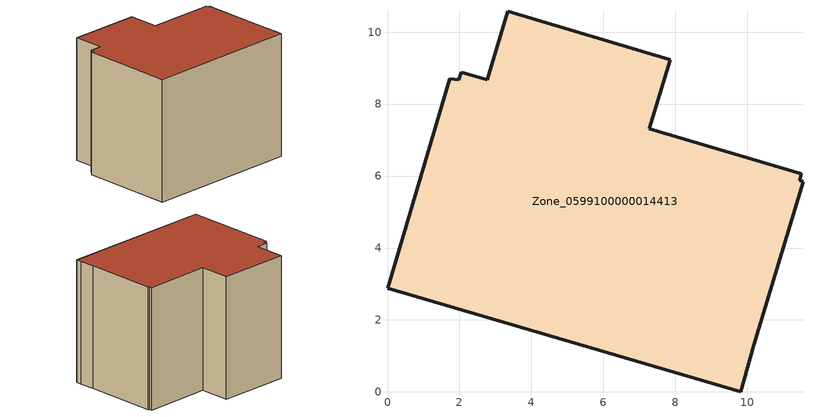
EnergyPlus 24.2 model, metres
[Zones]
Zone_0599100000014413
 floor ground (C_G): 2.05,8.88 2.77,8.67 3.34,10.59 7.85,9.24 7.28,7.32 11.5,6.06 11.45,5.88 11.55,5.85 10.18,1.3 9.92,0.35 9.81,0 0,2.89 1.73,8.71 1.98,8.67 z0.54
 wall outside (C_F): 7.85,9.24 3.34,10.59 2.77,8.67 2.05,8.88 1.98,8.67 1.73,8.71 0,2.89 9.81,0 9.92,0.35 10.18,1.3 11.55,5.85 11.45,5.88 11.5,6.06 7.28,7.32 7.85,9.24 z0.54:8.59
 roof outside (C_R): 2.77,8.67 2.05,8.88 1.98,8.67 1.73,8.71 0,2.89 9.81,0 9.92,0.35 10.18,1.3 11.55,5.85 11.45,5.88 11.5,6.06 7.28,7.32 7.85,9.24 3.34,10.59 z8.59
[BUILDING]
Pand.0599100000014413: North Axis=0; Terrain=City; Loads Convergence Tolerance Value=0.04; Temperature Convergence Tolerance Value=0.4; Solar Distribution=FullExterior; Maximum Number of Warmup Days=25; Minimum Number of Warmup Days=1
[Site:Location]
Rotterdam.The.Hague.AP_ZH_NLD Design_Conditions: Latitude=51.96; Longitude=4.45; Time Zone=1; Elevation=-4.5
[SITE:GROUNDTEMPERATURE:BUILDINGSURFACE]
18, 18, 18, 18, 18, 18, 18, 18, 18, 18, 18, 18
[MATERIAL] Thermal Absorptance=0.9; Solar Absorptance=0.7; Visible Absorptance=0.7
Name | Roughness | Thickness | Conductivity | Density | Specific Heat
G.TC.1965-1974 | MediumSmooth | 0.15 | 0.882353 | 540 | 1210
F.TC.1965-1974 | Rough | 0.3 | 0.697674 | 1920 | 840
R.TC.1965-1974 | MediumRough | 0.2 | 0.232558 | 1500 | 1000
[CONSTRUCTION]
C_G: G.TC.1965-1974
C_F: F.TC.1965-1974
C_R: R.TC.1965-1974
[ZONE]
Zone_0599100000014413: Type=1; Multiplier=1; Ceiling Height=Autocalculate; Volume=Autocalculate; Floor Area=autocalculate; Part of Total Floor Area=Yes
[ZONEINFILTRATION:DESIGNFLOWRATE]
Infil_Zone_0599100000014413: Zone or ZoneList or Space or SpaceList=Zone_0599100000014413; Schedule=AlwaysOn; Design Flow Rate Calculation Method=Flow/Area; Flow Rate per Floor Area=0.003; Constant Term Coefficient=1; Temperature Term Coefficient=0; Velocity Term Coefficient=0; Velocity Squared Term Coefficient=0
[HVACTEMPLATE:ZONE:IDEALLOADSAIRSYSTEM]
Zone_0599100000014413: Maximum Heating Supply Air Temperature=50; Minimum Cooling Supply Air Temperature=13; Maximum Heating Supply Air Humidity Ratio=0.0156; Minimum Cooling Supply Air Humidity Ratio=0.0077; Heating Limit=NoLimit; Cooling Limit=NoLimit; Dehumidification Control Type=ConstantSensibleHeatRatio; Cooling Sensible Heat Ratio=0.7; Dehumidification Setpoint=60; Humidification Control Type=None; Humidification Setpoint=30; Outdoor Air Method=None; Outdoor Air Flow Rate per Person=0.00944; Outdoor Air Flow Rate per Zone Floor Area=0; Outdoor Air Flow Rate per Zone=0; Demand Controlled Ventilation Type=None; Outdoor Air Economizer Type=NoEconomizer; Heat Recovery Type=None; Sensible Heat Recovery Effectiveness=0.7; Latent Heat Recovery Effectiveness=0.65
[ZONECONTROL:THERMOSTAT]
ThermostatControl_Zone_0599100000014413: Zone or ZoneList=Zone_0599100000014413; Control Type Schedule=DualSetpointControlType; Control 1=Thermostat_Zone_0599100000014413; Temperature Difference Between Cutout And Setpoint=0
[THERMOSTATSETPOINT:DUALSETPOINT]
Thermostat_Zone_0599100000014413: Heating Setpoint Temperature Schedule=HeatingSetpoint_Zone_0599100000014413; Cooling Setpoint Temperature Schedule=CoolingSetpoint_Zone_0599100000014413
[SCHEDULE:COMPACT]
HeatingSetpoint_Zone_0599100000014413: Through: 12/31, For: AllDays, Until: 24:00, 21
CoolingSetpoint_Zone_0599100000014413: Through: 12/31, For: AllDays, Until: 24:00, 24
DualSetpointControlType: Through: 12/31, For: AllDays, Until: 24:00, 4
AlwaysOn: Through: 12/31, For: AllDays, Until: 24:00, 1
